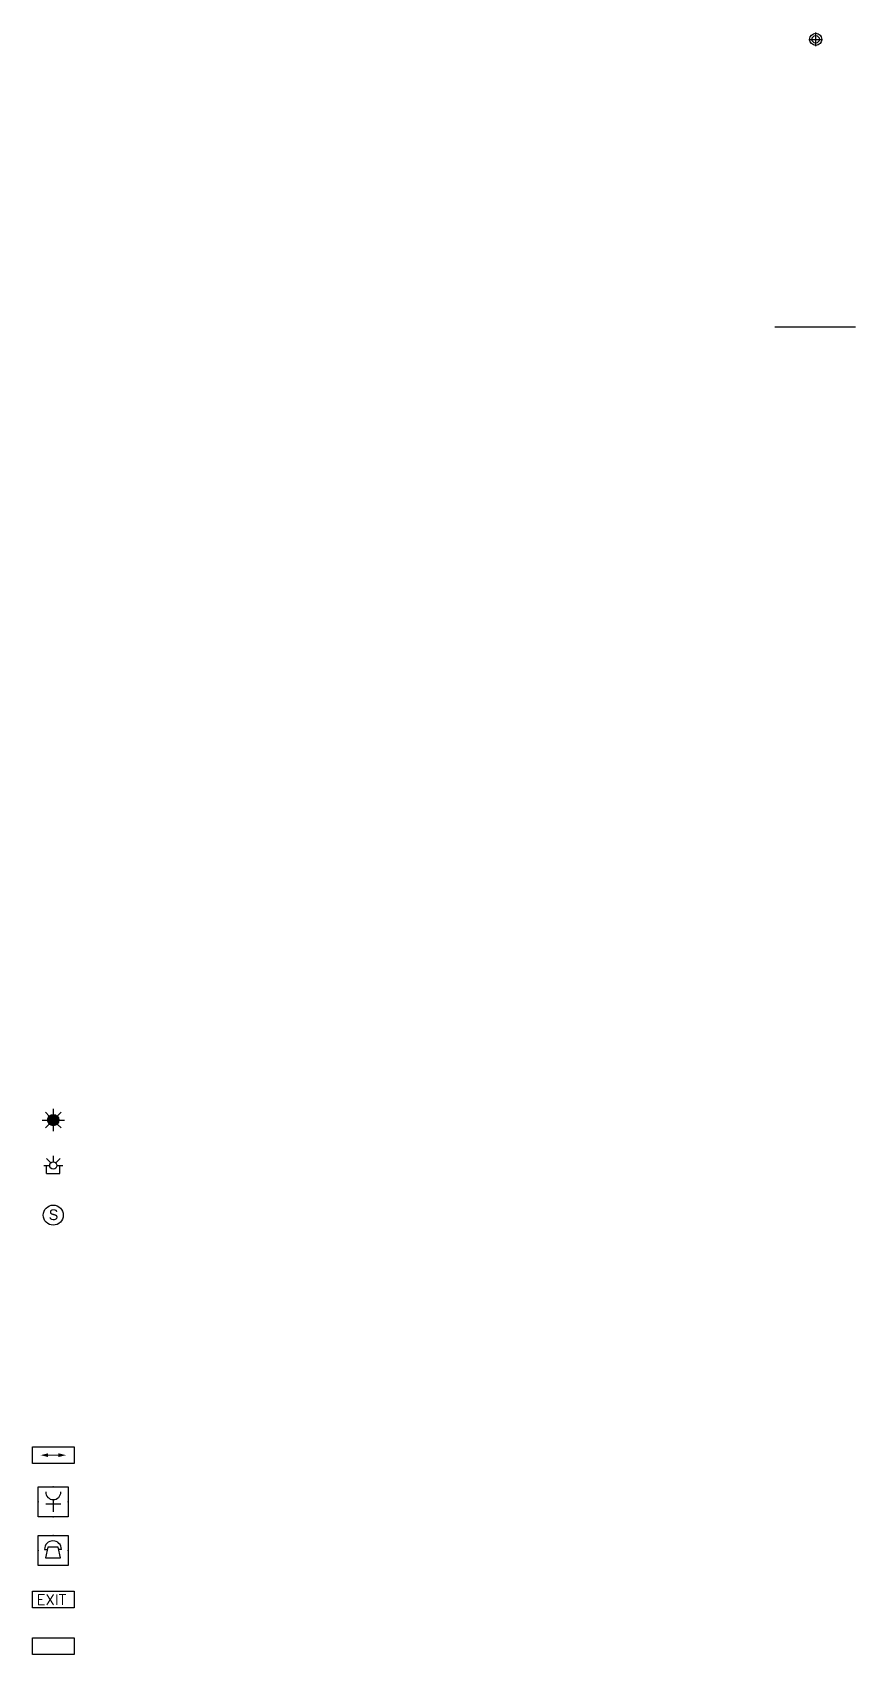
# Paper-space layout '布局' of a CAD drawing. Header units: millimetres. Extents: x -7887 to 894, y 542 to 1297.
# Drawn here: x 739.6 to 893.7, y 993 to 1296.5 of the extents above; entities that cross this region are included whole.
import ezdxf
from ezdxf.enums import TextEntityAlignment as Align

# ---------------------------------------------------------------- set-up
doc = ezdxf.new("R2010")
doc.units = ezdxf.units.MM
doc.header["$LTSCALE"] = 10
doc.linetypes.add('CONTINOUS', pattern=[0])
for name, color, linetype in [('NW-02-light(平面灯具)', 12, 'Continuous'), ('NW-02-地面灯具', 1, 'Continuous'), ('NW-消防', 42, 'CONTINOUS')]:
    doc.layers.add(name, color=color, linetype=linetype)
doc.styles.add('AOD-text-B', font='architxt.shx', dxfattribs={"width": 0.65, "bigfont": 'hztxt.shx'})
doc.styles.add('AOD-text-C', font='romans.shx', dxfattribs={"width": 0.8, "bigfont": 'hztxt.shx'})
doc.styles.add('EX-SLB-XT$0$_TEL_DIM', font='BZXW', dxfattribs={"width": 0.8, "height": 3.5, "bigfont": 'BZHZ'})
doc.styles.add('HZ', font='', dxfattribs={"width": 0.8})
doc.styles.add('STYLUS', font='stylu.ttf')
doc.styles.add('宋体', font='', dxfattribs={"width": 0.8})
doc.styles.get('HZ').set_extended_font_data('SimSun')
doc.styles.get('宋体').set_extended_font_data('SimSun')
doc.linetypes.add('铝质LED灯条', pattern='A,12.7,-5.08,["AL.LED",宋体,S=2.54,R=0,X=-2.54,Y=-1.27],-10', length=27.78)

# ---------------------------------------------------------------- blocks, each defined once
blk = doc.blocks.new('ewqeqweqweqw')
at = {"layer": 'NW-02-地面灯具', "color": 1}
for p, q in [((0, 30.1), (60.2, 30.1)), ((30.1, 0), (30.1, 60.2))]:
    blk.add_line(p, q, dxfattribs=at)
for radius in [26.5, 16.1]:
    blk.add_circle((30.1, 30.1), radius, dxfattribs=at)
blk = doc.blocks.new('*U52')
blk.add_circle((0, 0), 75)
at = {"style": 'STYLUS'}
blk.add_text('S', height=80, dxfattribs=at).set_placement((-34, -37))
at = {"style": 'AOD-text-B', "width": 0.65}
blk.add_attdef('SPEAKER', (-376, -300), '', height=150, dxfattribs=at)
blk = doc.blocks.new('*U57')
at = {"ltscale": 0.1}
blk.add_lwpolyline([(-250, 200), (250, 200), (250, 0), (-250, 0)], close=True, dxfattribs=at)
at = {"ltscale": 0.1, "const_width": 9.38}
blk.add_lwpolyline([(-62, 100), (62, 100)], dxfattribs=at)
for points in [[(-62, 122), (-152, 100), (-62, 77)], [(62, 122), (152, 100), (62, 77)]]:
    blk.add_solid(points)
blk = doc.blocks.new('*U59')
at = {"ltscale": 0.1}
blk.add_lwpolyline([(-250, 200), (250, 200), (250, 0), (-250, 0)], close=True, dxfattribs=at)
at = {"ltscale": 0.1, "style": 'AOD-text-C', "width": 1.1}
blk.add_text('EXIT', height=120, dxfattribs=at).set_placement((-200, 37))
blk = doc.blocks.new('$QC003_0')
blk.add_circle((0, 0), 80)
at = {"style": 'HZ', "flags": 1}
for tag in ['UNIT', 'WHAT', 'SPEC']:
    blk.add_attdef(tag, (0, 0), '', height=0.001, rotation=0, dxfattribs=at)
blk = doc.blocks.new('A$C05B0683F')
for p, q in [((0, 131), (0, 86)), ((-72, 59), (-27, 59)), ((-51, 110), (-19, 78)), ((-50, 0), (-50, 59)), ((-50, 59), (-27, 59)), ((-50, 0), (50, 0)), ((51, 110), (19, 78)), ((27, 59), (72, 59)), ((27, 59), (50, 59)), ((50, 0), (50, 59))]:
    blk.add_line(p, q)
at = {"xscale": 0.3374999999650754, "yscale": 0.3374999999650754, "zscale": 0.3374999999650754}
blk.add_blockref('$QC003_0', (0, 59), dxfattribs=at)
blk = doc.blocks.new('A$C5A082110')
h = blk.add_hatch(color=8)
h.dxf.hatch_style = 1
edge = h.paths.add_edge_path()
edge.add_arc((0, 0), 37.5, 0, 360)
for p, q in [((-83, 0), (-42, 0)), ((-83, 0), (-42, 0)), ((-58, 58), (-30, 30)), ((-58, 58), (-30, 30)), ((0, 83), (0, 42)), ((0, 83), (0, 42)), ((58, 58), (30, 30)), ((58, 58), (30, 30)), ((42, 0), (83, 0)), ((42, 0), (83, 0)), ((-30, -30), (-58, -58)), ((-30, -30), (-58, -58)), ((0, -42), (0, -83)), ((0, -42), (0, -83)), ((30, -30), (58, -58)), ((30, -30), (58, -58))]:
    blk.add_line(p, q)
blk.add_circle((0, 0), 42.5)
blk.add_circle((0, 0), 42.5)
at = {"color": 8}
blk.add_circle((0, 0), 37.5, dxfattribs=at)

psp = doc.layouts.new('布局')

# ---------------------------------------------------------------- linework, layer by layer
at = {"layer": 'NW-02-light(平面灯具)', "color": 1, "linetype": '铝质LED灯条', "ltscale": 0.05}
psp.add_line((878.605, 1241.439), (893.725, 1241.439), dxfattribs=at)
at = {"layer": 'NW-消防'}
for p, q in [((740.735, 1024.424), (746.36, 1024.424)), ((740.735, 1018.799), (740.735, 1024.424)), ((746.36, 1024.424), (746.36, 1018.799)), ((744.972, 1021.189), (742.124, 1021.189)), ((743.548, 1022.033), (743.548, 1019.766)), ((746.36, 1018.799), (740.735, 1018.799)), ((740.735, 1015.346), (746.36, 1015.346)), ((740.735, 1009.721), (740.735, 1015.346)), ((746.36, 1015.346), (746.36, 1009.721)), ((741.904, 1012.729), (742.42, 1012.729)), ((742.499, 1013.125), (742.102, 1011.143)), ((742.102, 1011.143), (744.878, 1011.143)), ((744.482, 1013.125), (742.499, 1013.125)), ((744.878, 1011.143), (744.482, 1013.125)), ((745.077, 1012.729), (744.561, 1012.729)), ((746.36, 1009.721), (740.735, 1009.721))]:
    psp.add_line(p, q, dxfattribs=at)
psp.add_lwpolyline([(739.642, 996.169), (747.454, 996.169), (747.454, 993.044), (739.642, 993.044)], close=True, dxfattribs=at)
for centre, radius, start, end in [((743.548, 1023.457), 1.424, 180, 0), ((743.49, 1012.729), 1.586, 0, 180)]:
    psp.add_arc(centre, radius, start, end, dxfattribs=at)
for p in [(743.548, 1024.424), (740.735, 1021.611), (746.36, 1021.611), (743.548, 1018.799), (743.548, 1015.346), (740.735, 1012.533), (746.36, 1012.533)]:
    psp.add_point(p, dxfattribs=at)

# ---------------------------------------------------------------- block references
at = {"layer": 'NW-02-地面灯具', "xscale": 0.04295454333086853, "yscale": 0.04295454333086853, "zscale": 0.04295454333086853, "rotation": 0.00107190167025328}
psp.add_blockref('ewqeqweqweqw', (884.971, 1293.924), dxfattribs=at)
at = {"layer": 'NW-消防'}
for name, p, xscale, yscale, zscale in [('A$C5A082110', (743.548, 1093.046), 0.025, 0.025, 0.025), ('A$C05B0683F', (743.548, 1083.069), 0.025, 0.025, 0.025), ('*U52', (743.548, 1075.251), 0.025, 0.025, 0.025), ('*U57', (743.548, 1028.788), 0.01562500000000168, 0.01562500000000168, 0.01562500000000168), ('*U59', (743.548, 1001.799), 0.0156250000000035, 0.0156250000000035, 0.0156250000000035)]:
    psp.add_blockref(name, p, dxfattribs=dict(at, xscale=xscale, yscale=yscale, zscale=zscale))

# ---------------------------------------------------------------- texts
at = {"layer": 'NW-消防', "style": 'EX-SLB-XT$0$_TEL_DIM', "flags": 1}
psp.add_attdef('A', text='消火拴启泵按钮', height=0.000141, dxfattribs=at).set_placement((743.548, 1018.799), align=Align.MIDDLE_CENTER)

doc.saveas('drawing.dxf')
